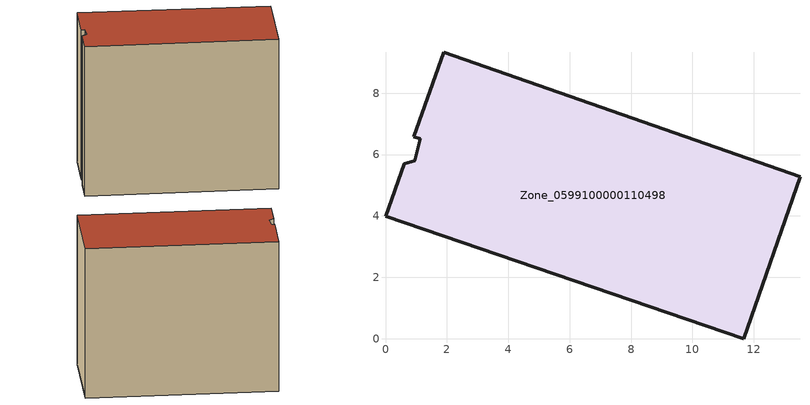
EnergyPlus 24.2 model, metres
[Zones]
Zone_0599100000110498
 floor ground (C_G): 0.95,5.8 1.12,6.52 0.92,6.58 1.91,9.33 13.5,5.28 11.66,0 0,4 0.61,5.7 z0
 wall outside (C_F): 11.66,0 13.5,5.28 1.91,9.33 0.92,6.58 1.12,6.52 0.95,5.8 0.61,5.7 0,4 11.66,0 z0:10.24
 roof outside (C_R): 1.12,6.52 0.95,5.8 0.61,5.7 0,4 11.66,0 13.5,5.28 1.91,9.33 0.92,6.58 z10.24
[BUILDING]
Pand.0599100000110498: North Axis=0; Terrain=City; Loads Convergence Tolerance Value=0.04; Temperature Convergence Tolerance Value=0.4; Solar Distribution=FullExterior; Maximum Number of Warmup Days=25; Minimum Number of Warmup Days=1
[Site:Location]
Rotterdam.The.Hague.AP_ZH_NLD Design_Conditions: Latitude=51.96; Longitude=4.45; Time Zone=1; Elevation=-4.5
[SITE:GROUNDTEMPERATURE:BUILDINGSURFACE]
18, 18, 18, 18, 18, 18, 18, 18, 18, 18, 18, 18
[MATERIAL] Thermal Absorptance=0.9; Solar Absorptance=0.7; Visible Absorptance=0.7
Name | Roughness | Thickness | Conductivity | Density | Specific Heat
G.TI.1946 | MediumSmooth | 0.15 | 1 | 540 | 1210
F.TI.1946 | Rough | 0.3 | 0.857143 | 1920 | 840
R.TI.1946 | MediumRough | 0.2 | 0.1 | 1500 | 1000
[CONSTRUCTION]
C_G: G.TI.1946
C_F: F.TI.1946
C_R: R.TI.1946
[ZONE]
Zone_0599100000110498: Type=1; Multiplier=1; Ceiling Height=Autocalculate; Volume=Autocalculate; Floor Area=autocalculate; Part of Total Floor Area=Yes
[ZONEINFILTRATION:DESIGNFLOWRATE]
Infil_Zone_0599100000110498: Zone or ZoneList or Space or SpaceList=Zone_0599100000110498; Schedule=AlwaysOn; Design Flow Rate Calculation Method=Flow/Area; Flow Rate per Floor Area=0.003; Constant Term Coefficient=1; Temperature Term Coefficient=0; Velocity Term Coefficient=0; Velocity Squared Term Coefficient=0
[HVACTEMPLATE:ZONE:IDEALLOADSAIRSYSTEM]
Zone_0599100000110498: Maximum Heating Supply Air Temperature=50; Minimum Cooling Supply Air Temperature=13; Maximum Heating Supply Air Humidity Ratio=0.0156; Minimum Cooling Supply Air Humidity Ratio=0.0077; Heating Limit=NoLimit; Cooling Limit=NoLimit; Dehumidification Control Type=ConstantSensibleHeatRatio; Cooling Sensible Heat Ratio=0.7; Dehumidification Setpoint=60; Humidification Control Type=None; Humidification Setpoint=30; Outdoor Air Method=None; Outdoor Air Flow Rate per Person=0.00944; Outdoor Air Flow Rate per Zone Floor Area=0; Outdoor Air Flow Rate per Zone=0; Demand Controlled Ventilation Type=None; Outdoor Air Economizer Type=NoEconomizer; Heat Recovery Type=None; Sensible Heat Recovery Effectiveness=0.7; Latent Heat Recovery Effectiveness=0.65
[ZONECONTROL:THERMOSTAT]
ThermostatControl_Zone_0599100000110498: Zone or ZoneList=Zone_0599100000110498; Control Type Schedule=DualSetpointControlType; Control 1=Thermostat_Zone_0599100000110498; Temperature Difference Between Cutout And Setpoint=0
[THERMOSTATSETPOINT:DUALSETPOINT]
Thermostat_Zone_0599100000110498: Heating Setpoint Temperature Schedule=HeatingSetpoint_Zone_0599100000110498; Cooling Setpoint Temperature Schedule=CoolingSetpoint_Zone_0599100000110498
[SCHEDULE:COMPACT]
HeatingSetpoint_Zone_0599100000110498: Through: 12/31, For: AllDays, Until: 24:00, 21
CoolingSetpoint_Zone_0599100000110498: Through: 12/31, For: AllDays, Until: 24:00, 24
DualSetpointControlType: Through: 12/31, For: AllDays, Until: 24:00, 4
AlwaysOn: Through: 12/31, For: AllDays, Until: 24:00, 1
